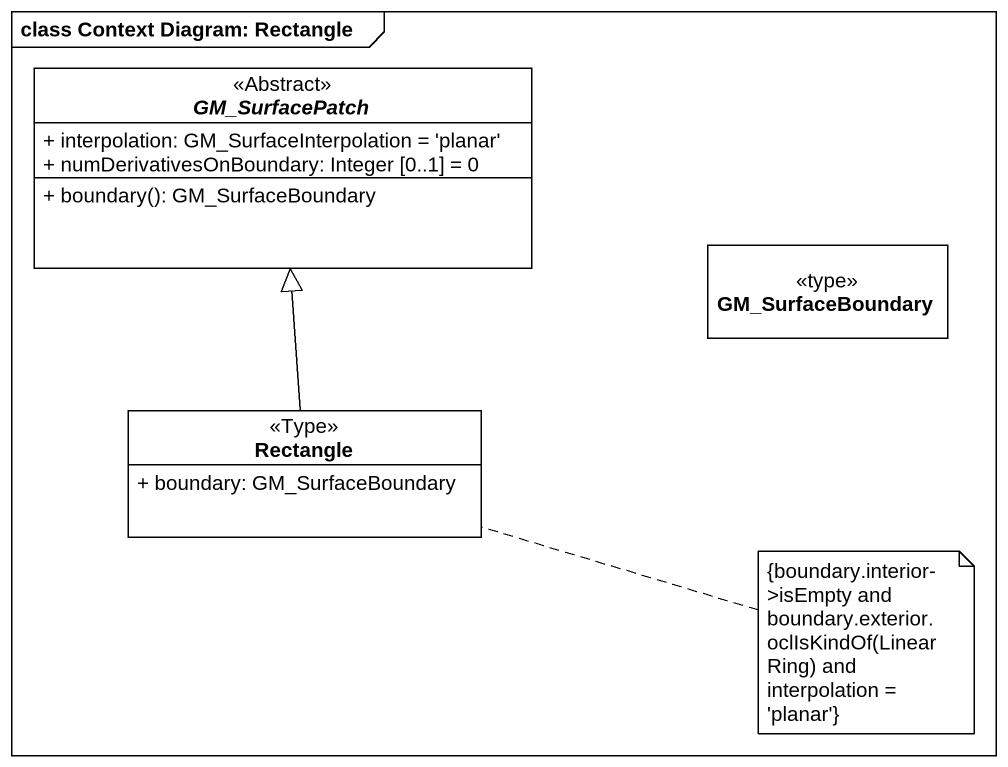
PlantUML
@startuml
mainframe class Context Diagram: Rectangle
hide circle
hide empty members
skinparam classAttributeIconSize 0
abstract class GM_SurfacePatch <<Abstract>> {
  + interpolation: GM_SurfaceInterpolation = 'planar'
  + numDerivativesOnBoundary: Integer [0..1] = 0
  + boundary(): GM_SurfaceBoundary
}
class GM_SurfaceBoundary <<type>>
class "Rectangle" as Rectangle_ <<Type>> {
  + boundary: GM_SurfaceBoundary
}
Rectangle_ -up-|> GM_SurfacePatch
note right of Rectangle_ : {boundary.interior->isEmpty and boundary.exterior.oclIsKindOf(LinearRing) and interpolation = 'planar'}
@enduml
